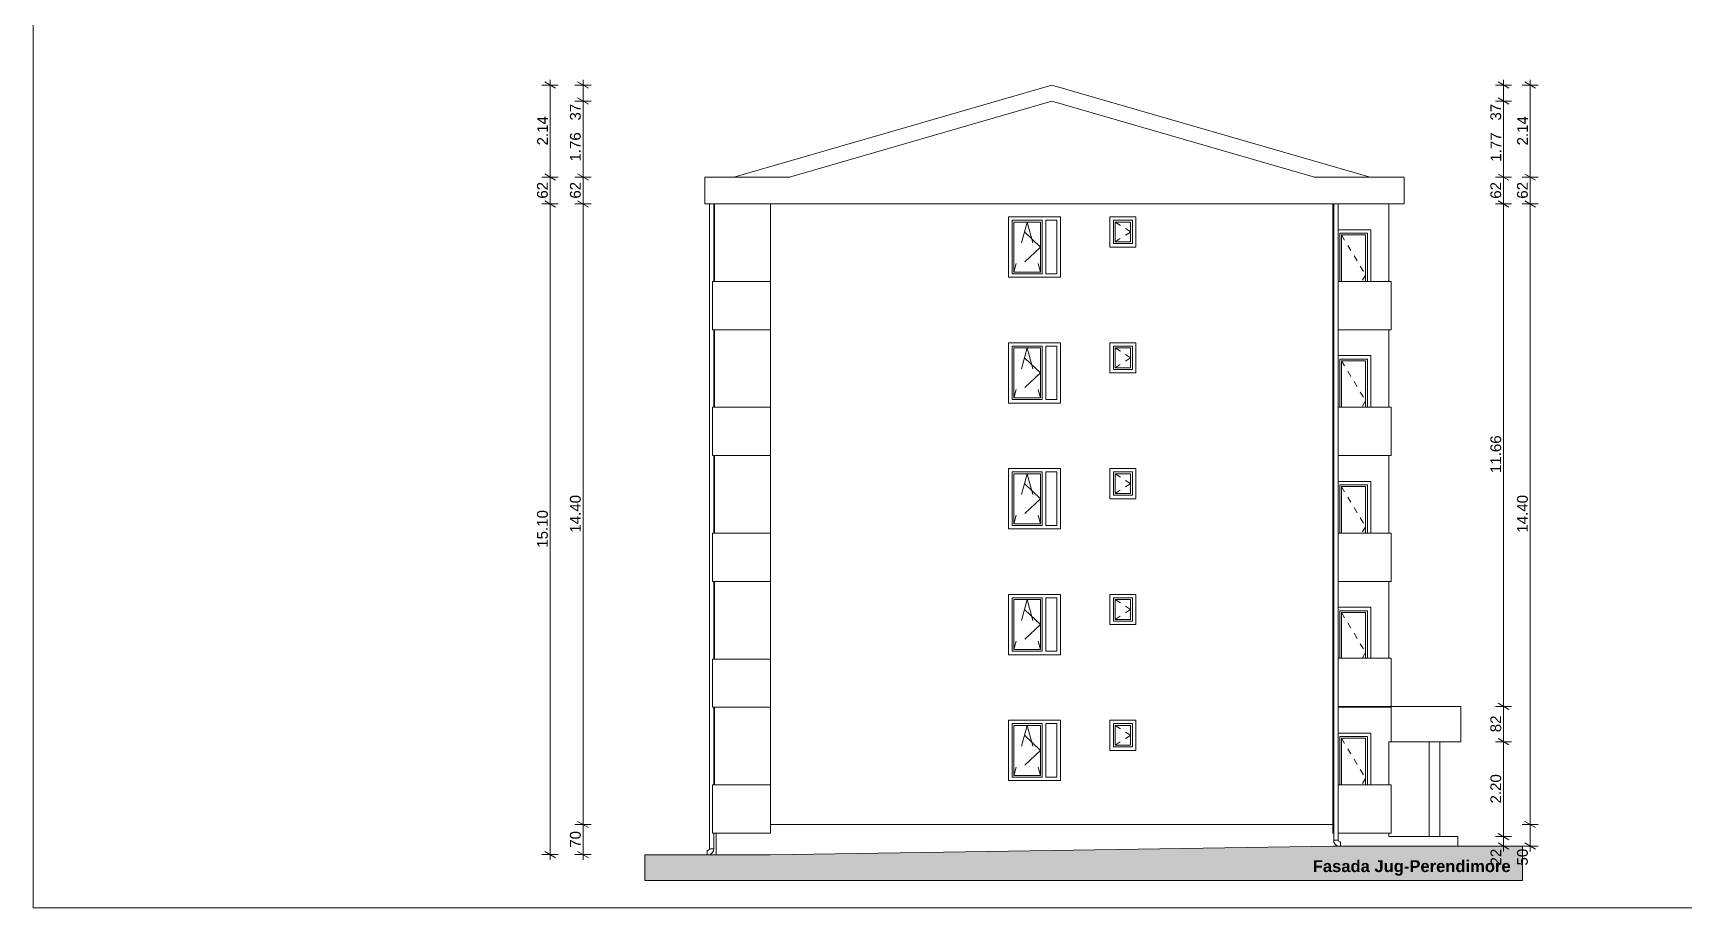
# Model space of a CAD drawing. Header units: feet. Extents: x 2573764 to 2637707, y -122443 to -81443.
# Drawn here: x 2573764 to 2612056, y -122443 to -102139 of the extents above; entities that cross this region are included whole.
import ezdxf

# ---------------------------------------------------------------- set-up
doc = ezdxf.new("R2010")
doc.units = ezdxf.units.FT
doc.header["$MEASUREMENT"] = 0
doc.set_wipeout_variables(frame=1)
for name, pattern in [('Dashed', [282.222223, 141.111112, -141.111112]), ('thk_line_type', [1000, 500, -500]), ('Wipeout_Contour', [1000, 0, -1000])]:
    doc.linetypes.add(name, pattern=pattern)
for name, color, linetype, lineweight in [('2D Drafting - General_Pen_No__1', 7, 'Continuous', 5), ('Dimensioning - General_Pen_No__1', 7, 'Continuous', 5), ('Dimensioning - General_Pen_No__41', 7, 'Continuous', 5), ('Exterior walls_Pen_No__1', 7, 'Continuous', 5), ('Exterior walls_Pen_No__20', 1, 'Continuous', 5), ('Lines_Pen_No__20', 1, 'Continuous', 5), ('Shell - Roof_Pen_No__1', 7, 'Continuous', 5), ('Shell - Roof_Pen_No__20', 1, 'Continuous', 5), ('Shell - Roof_Pen_No__21', 7, 'Continuous', 5)]:
    doc.layers.add(name, color=color, linetype=linetype, lineweight=lineweight)
doc.layers.add('2D Drafting - General_Pen_No__61', color=7, linetype='Continuous', lineweight=5, true_color=0x6a6a6a)
doc.layers.add('Dimensioning - General', color=7, linetype='Continuous')
doc.layers.add('Exterior walls', color=7, linetype='Continuous')
doc.styles.add('GENERATED_STYLE_1', font='arial.ttf')
doc.styles.add('GENERATED_STYLE_2', font='arialbd.ttf')
doc.dimstyles.new('GENERATED_STYLE__1', dxfattribs={"dimtxt": 250, "dimasz": 190, "dimexe": 0.18, "dimexo": 3, "dimgap": 0.09, "dimtad": 1, "dimlfac": 0.001, "dimzin": 0, "dimdsep": 46, "dimtxsty": 'GENERATED_STYLE_1', "dimblk": 'ARROWHEAD_2', "dimblk1": 'ARROWHEAD_2', "dimblk2": 'ARROWHEAD_2', "dimcen": 0.09, "dimclrd": 7, "dimclre": 7, "dimclrt": 7, "dimadec": 0, "dimazin": 0, "dimtfac": 1, "dimtdec": 4, "dimtmove": 0, "dimatfit": 3, "dimfxl": 1, "dimtolj": 1, "dimtzin": 0, "dimarcsym": 0})

# ---------------------------------------------------------------- blocks, each defined once
blk = doc.blocks.new('*D4', base_point=(2247654, -76425))
at = {"layer": 'Dimensioning - General_Pen_No__1', "color": 7, "linetype": 'Continuous', "lineweight": 5, "transparency": 16777216}
for p, q in [((2586709, -120505), (2586334, -120505)), ((2586396, -120433), (2586646, -120578)), ((2586521, -121205), (2586521, -120505)), ((2586709, -121205), (2586334, -121205)), ((2586396, -121133), (2586646, -121278)), ((2586521, -121328), (2586521, -121205))]:
    blk.add_line(p, q, dxfattribs=at)
at = {"layer": 'Dimensioning - General_Pen_No__1', "color": 7, "lineweight": 5, "transparency": 16777216, "insert": (2586471, -121045), "char_height": 250, "attachment_point": 7, "rotation": 90, "style": 'GENERATED_STYLE_1'}
blk.add_mtext('\\A1;70', dxfattribs=at)
blk = doc.blocks.new('ARROWHEAD_2')
at = {"color": 0, "linetype": 'Continuous', "lineweight": 0}
for p, q in [((0, 0), (-1, 0)), ((-0.38, -0.66), (0.38, 0.66))]:
    blk.add_line(p, q, dxfattribs=at)
blk = doc.blocks.new('*D6', base_point=(2247654, -76425))
at = {"layer": 'Dimensioning - General_Pen_No__1', "color": 7, "linetype": 'Continuous', "lineweight": 5, "transparency": 16777216}
for p, q in [((2586396, -106033), (2586646, -106178)), ((2586709, -106105), (2586334, -106105)), ((2586521, -120505), (2586521, -106105)), ((2586709, -120505), (2586334, -120505)), ((2586396, -120433), (2586646, -120578))]:
    blk.add_line(p, q, dxfattribs=at)
at = {"layer": 'Dimensioning - General_Pen_No__1', "color": 7, "lineweight": 5, "transparency": 16777216, "insert": (2586471, -113733), "char_height": 250, "attachment_point": 7, "rotation": 90, "style": 'GENERATED_STYLE_1'}
blk.add_mtext('\\A1;14.40', dxfattribs=at)
blk = doc.blocks.new('*D7', base_point=(2247654, -76425))
at = {"layer": 'Dimensioning - General_Pen_No__1', "color": 7, "linetype": 'Continuous', "lineweight": 5, "transparency": 16777216}
for p, q in [((2586709, -105482), (2586334, -105482)), ((2586396, -105410), (2586646, -105554)), ((2586521, -106105), (2586521, -105482)), ((2586396, -106033), (2586646, -106178)), ((2586709, -106105), (2586334, -106105))]:
    blk.add_line(p, q, dxfattribs=at)
at = {"layer": 'Dimensioning - General_Pen_No__1', "color": 7, "lineweight": 5, "transparency": 16777216, "insert": (2586471, -105983), "char_height": 250, "attachment_point": 7, "rotation": 90, "style": 'GENERATED_STYLE_1'}
blk.add_mtext('\\A1;62', dxfattribs=at)
blk = doc.blocks.new('*D8', base_point=(2247654, -76425))
at = {"layer": 'Dimensioning - General_Pen_No__1', "color": 7, "linetype": 'Continuous', "lineweight": 5, "transparency": 16777216}
for p, q in [((2586709, -103719), (2586334, -103719)), ((2586396, -103647), (2586646, -103792)), ((2586521, -105482), (2586521, -103719)), ((2586709, -105482), (2586334, -105482)), ((2586396, -105410), (2586646, -105554))]:
    blk.add_line(p, q, dxfattribs=at)
at = {"layer": 'Dimensioning - General_Pen_No__1', "color": 7, "lineweight": 5, "transparency": 16777216, "char_height": 250, "attachment_point": 7, "rotation": 90, "style": 'GENERATED_STYLE_1'}
for s, insert in [('\\A1;37', (2586471, -104171)), ('\\A1;1.76', (2586471, -105123))]:
    blk.add_mtext(s, dxfattribs=dict(at, insert=insert))
blk = doc.blocks.new('*D9', base_point=(2247654, -76425))
at = {"layer": 'Dimensioning - General_Pen_No__1', "color": 7, "linetype": 'Continuous', "lineweight": 5, "transparency": 16777216}
for p, q in [((2586709, -103346), (2586334, -103346)), ((2586646, -103419), (2586396, -103274)), ((2586521, -103346), (2586521, -103224)), ((2586521, -103719), (2586521, -103346)), ((2586709, -103719), (2586334, -103719)), ((2586396, -103647), (2586646, -103792))]:
    blk.add_line(p, q, dxfattribs=at)
blk = doc.blocks.new('*D10', base_point=(2247654, -76425))
at = {"layer": 'Dimensioning - General_Pen_No__1', "color": 7, "linetype": 'Continuous', "lineweight": 5, "transparency": 16777216}
for p, q in [((2585632, -106033), (2585882, -106178)), ((2585944, -106105), (2585569, -106105)), ((2585757, -121205), (2585757, -106105)), ((2585944, -121205), (2585569, -121205)), ((2585632, -121133), (2585882, -121278)), ((2585757, -121328), (2585757, -121205))]:
    blk.add_line(p, q, dxfattribs=at)
at = {"layer": 'Dimensioning - General_Pen_No__1', "color": 7, "lineweight": 5, "transparency": 16777216, "insert": (2585707, -114083), "char_height": 250, "attachment_point": 7, "rotation": 90, "style": 'GENERATED_STYLE_1'}
blk.add_mtext('\\A1;15.10', dxfattribs=at)
blk = doc.blocks.new('*D11', base_point=(2247654, -76425))
at = {"layer": 'Dimensioning - General_Pen_No__1', "color": 7, "linetype": 'Continuous', "lineweight": 5, "transparency": 16777216}
for p, q in [((2585944, -105482), (2585569, -105482)), ((2585632, -105410), (2585882, -105554)), ((2585757, -106105), (2585757, -105482)), ((2585632, -106033), (2585882, -106178)), ((2585944, -106105), (2585569, -106105))]:
    blk.add_line(p, q, dxfattribs=at)
at = {"layer": 'Dimensioning - General_Pen_No__1', "color": 7, "lineweight": 5, "transparency": 16777216, "insert": (2585707, -105983), "char_height": 250, "attachment_point": 7, "rotation": 90, "style": 'GENERATED_STYLE_1'}
blk.add_mtext('\\A1;62', dxfattribs=at)
blk = doc.blocks.new('*D12', base_point=(2247654, -76425))
at = {"layer": 'Dimensioning - General_Pen_No__1', "color": 7, "linetype": 'Continuous', "lineweight": 5, "transparency": 16777216}
for p, q in [((2585944, -103346), (2585569, -103346)), ((2585882, -103419), (2585632, -103274)), ((2585757, -103346), (2585757, -103224)), ((2585757, -105482), (2585757, -103346)), ((2585944, -105482), (2585569, -105482)), ((2585632, -105410), (2585882, -105554))]:
    blk.add_line(p, q, dxfattribs=at)
at = {"layer": 'Dimensioning - General_Pen_No__1', "color": 7, "lineweight": 5, "transparency": 16777216, "insert": (2585707, -104747), "char_height": 250, "attachment_point": 7, "rotation": 90, "style": 'GENERATED_STYLE_1'}
blk.add_mtext('\\A1;2.14', dxfattribs=at)
blk = doc.blocks.new('*D13', base_point=(2247654, -76425))
at = {"layer": 'Dimensioning - General_Pen_No__1', "color": 7, "linetype": 'Continuous', "lineweight": 5, "transparency": 16777216}
for p, q in [((2608057, -120785), (2607682, -120785)), ((2607744, -120713), (2607994, -120858)), ((2607744, -120933), (2607994, -121078)), ((2607869, -121005), (2607869, -120785)), ((2608057, -121005), (2607682, -121005)), ((2607869, -121128), (2607869, -121005))]:
    blk.add_line(p, q, dxfattribs=at)
at = {"layer": 'Dimensioning - General_Pen_No__1', "color": 7, "lineweight": 5, "transparency": 16777216, "insert": (2607819, -121457), "char_height": 250, "attachment_point": 7, "rotation": 90, "style": 'GENERATED_STYLE_1'}
blk.add_mtext('\\A1;22', dxfattribs=at)
blk = doc.blocks.new('*D14', base_point=(2247654, -76425))
at = {"layer": 'Dimensioning - General_Pen_No__1', "color": 7, "linetype": 'Continuous', "lineweight": 5, "transparency": 16777216}
for p, q in [((2608057, -118585), (2607682, -118585)), ((2607744, -118513), (2607994, -118658)), ((2607869, -120785), (2607869, -118585)), ((2608057, -120785), (2607682, -120785)), ((2607744, -120713), (2607994, -120858))]:
    blk.add_line(p, q, dxfattribs=at)
at = {"layer": 'Dimensioning - General_Pen_No__1', "color": 7, "lineweight": 5, "transparency": 16777216, "insert": (2607819, -120018), "char_height": 250, "attachment_point": 7, "rotation": 90, "style": 'GENERATED_STYLE_1'}
blk.add_mtext('\\A1;2.20', dxfattribs=at)
blk = doc.blocks.new('*D15', base_point=(2247654, -76425))
at = {"layer": 'Dimensioning - General_Pen_No__1', "color": 7, "linetype": 'Continuous', "lineweight": 5, "transparency": 16777216}
for p, q in [((2608057, -117765), (2607682, -117765)), ((2607744, -117693), (2607994, -117838)), ((2607869, -118585), (2607869, -117765)), ((2608057, -118585), (2607682, -118585)), ((2607744, -118513), (2607994, -118658))]:
    blk.add_line(p, q, dxfattribs=at)
at = {"layer": 'Dimensioning - General_Pen_No__1', "color": 7, "lineweight": 5, "transparency": 16777216, "insert": (2607819, -118365), "char_height": 250, "attachment_point": 7, "rotation": 90, "style": 'GENERATED_STYLE_1'}
blk.add_mtext('\\A1;82', dxfattribs=at)
blk = doc.blocks.new('*D16', base_point=(2247654, -76425))
at = {"layer": 'Dimensioning - General_Pen_No__1', "color": 7, "linetype": 'Continuous', "lineweight": 5, "transparency": 16777216}
for p, q in [((2607744, -106033), (2607994, -106178)), ((2608057, -106105), (2607682, -106105)), ((2607869, -117765), (2607869, -106105)), ((2608057, -117765), (2607682, -117765)), ((2607744, -117693), (2607994, -117838))]:
    blk.add_line(p, q, dxfattribs=at)
at = {"layer": 'Dimensioning - General_Pen_No__1', "color": 7, "lineweight": 5, "transparency": 16777216, "insert": (2607819, -112350), "char_height": 250, "attachment_point": 7, "rotation": 90, "style": 'GENERATED_STYLE_1'}
blk.add_mtext('\\A1;11.66', dxfattribs=at)
blk = doc.blocks.new('*D17', base_point=(2247654, -76425))
at = {"layer": 'Dimensioning - General_Pen_No__1', "color": 7, "linetype": 'Continuous', "lineweight": 5, "transparency": 16777216}
for p, q in [((2608057, -105485), (2607682, -105485)), ((2607744, -105413), (2607994, -105558)), ((2607869, -106105), (2607869, -105485)), ((2607744, -106033), (2607994, -106178)), ((2608057, -106105), (2607682, -106105))]:
    blk.add_line(p, q, dxfattribs=at)
at = {"layer": 'Dimensioning - General_Pen_No__1', "color": 7, "lineweight": 5, "transparency": 16777216, "insert": (2607819, -105985), "char_height": 250, "attachment_point": 7, "rotation": 90, "style": 'GENERATED_STYLE_1'}
blk.add_mtext('\\A1;62', dxfattribs=at)
blk = doc.blocks.new('*D18', base_point=(2247654, -76425))
at = {"layer": 'Dimensioning - General_Pen_No__1', "color": 7, "linetype": 'Continuous', "lineweight": 5, "transparency": 16777216}
for p, q in [((2608057, -103719), (2607682, -103719)), ((2607744, -103647), (2607994, -103792)), ((2607869, -105485), (2607869, -103719)), ((2608057, -105485), (2607682, -105485)), ((2607744, -105413), (2607994, -105558))]:
    blk.add_line(p, q, dxfattribs=at)
at = {"layer": 'Dimensioning - General_Pen_No__1', "color": 7, "lineweight": 5, "transparency": 16777216, "char_height": 250, "attachment_point": 7, "rotation": 90, "style": 'GENERATED_STYLE_1'}
for s, insert in [('\\A1;37', (2607819, -104171)), ('\\A1;1.77', (2607819, -105125))]:
    blk.add_mtext(s, dxfattribs=dict(at, insert=insert))
blk = doc.blocks.new('*D19', base_point=(2247654, -76425))
at = {"layer": 'Dimensioning - General_Pen_No__1', "color": 7, "linetype": 'Continuous', "lineweight": 5, "transparency": 16777216}
for p, q in [((2608057, -103346), (2607682, -103346)), ((2607994, -103419), (2607744, -103274)), ((2607869, -103346), (2607869, -103224)), ((2607869, -103719), (2607869, -103346)), ((2608057, -103719), (2607682, -103719)), ((2607744, -103647), (2607994, -103792))]:
    blk.add_line(p, q, dxfattribs=at)
blk = doc.blocks.new('*D20', base_point=(2247654, -76425))
at = {"layer": 'Dimensioning - General_Pen_No__1', "color": 7, "linetype": 'Continuous', "lineweight": 5, "transparency": 16777216}
for p, q in [((2608675, -120505), (2608300, -120505)), ((2608362, -120433), (2608612, -120578)), ((2608487, -121005), (2608487, -120505)), ((2608362, -120933), (2608612, -121078)), ((2608675, -121005), (2608300, -121005)), ((2608487, -121128), (2608487, -121005))]:
    blk.add_line(p, q, dxfattribs=at)
at = {"layer": 'Dimensioning - General_Pen_No__1', "color": 7, "lineweight": 5, "transparency": 16777216, "insert": (2608437, -121457), "char_height": 250, "attachment_point": 7, "rotation": 90, "style": 'GENERATED_STYLE_1'}
blk.add_mtext('\\A1;50', dxfattribs=at)
blk = doc.blocks.new('*D21', base_point=(2247654, -76425))
at = {"layer": 'Dimensioning - General_Pen_No__1', "color": 7, "linetype": 'Continuous', "lineweight": 5, "transparency": 16777216}
for p, q in [((2608362, -106033), (2608612, -106178)), ((2608675, -106105), (2608300, -106105)), ((2608487, -120505), (2608487, -106105)), ((2608675, -120505), (2608300, -120505)), ((2608362, -120433), (2608612, -120578))]:
    blk.add_line(p, q, dxfattribs=at)
at = {"layer": 'Dimensioning - General_Pen_No__1', "color": 7, "lineweight": 5, "transparency": 16777216, "insert": (2608437, -113733), "char_height": 250, "attachment_point": 7, "rotation": 90, "style": 'GENERATED_STYLE_1'}
blk.add_mtext('\\A1;14.40', dxfattribs=at)
blk = doc.blocks.new('*D22', base_point=(2247654, -76425))
at = {"layer": 'Dimensioning - General_Pen_No__1', "color": 7, "linetype": 'Continuous', "lineweight": 5, "transparency": 16777216}
for p, q in [((2608675, -105485), (2608300, -105485)), ((2608362, -105413), (2608612, -105558)), ((2608487, -106105), (2608487, -105485)), ((2608362, -106033), (2608612, -106178)), ((2608675, -106105), (2608300, -106105))]:
    blk.add_line(p, q, dxfattribs=at)
at = {"layer": 'Dimensioning - General_Pen_No__1', "color": 7, "lineweight": 5, "transparency": 16777216, "insert": (2608437, -105985), "char_height": 250, "attachment_point": 7, "rotation": 90, "style": 'GENERATED_STYLE_1'}
blk.add_mtext('\\A1;62', dxfattribs=at)
blk = doc.blocks.new('*D23', base_point=(2247654, -76425))
at = {"layer": 'Dimensioning - General_Pen_No__1', "color": 7, "linetype": 'Continuous', "lineweight": 5, "transparency": 16777216}
for p, q in [((2608675, -103346), (2608300, -103346)), ((2608612, -103419), (2608362, -103274)), ((2608487, -103346), (2608487, -103224)), ((2608487, -105485), (2608487, -103346)), ((2608675, -105485), (2608300, -105485)), ((2608362, -105413), (2608612, -105558))]:
    blk.add_line(p, q, dxfattribs=at)
at = {"layer": 'Dimensioning - General_Pen_No__1', "color": 7, "lineweight": 5, "transparency": 16777216, "insert": (2608437, -104748), "char_height": 250, "attachment_point": 7, "rotation": 90, "style": 'GENERATED_STYLE_1'}
blk.add_mtext('\\A1;2.14', dxfattribs=at)

msp = doc.modelspace()

# ---------------------------------------------------------------- hatches: boundary and pattern name
at = {"layer": '2D Drafting - General_Pen_No__61', "linetype": 'Continuous', "lineweight": 5, "true_color": 0x6a6a6a}
msp.add_hatch(color=251, dxfattribs=at).paths.add_polyline_path([(2608311.952, -121005.353), (2608311.952, -121805.353), (2587951.952, -121805.353), (2587951.952, -121205.353), (2590871.952, -121205.353), (2603911.952, -121005.353)])

# ---------------------------------------------------------------- linework, layer by layer
at = {"layer": '2D Drafting - General_Pen_No__1', "color": 7, "linetype": 'Continuous', "lineweight": 5, "flags": 128}
msp.add_lwpolyline([(2608311.952, -121005.353), (2608311.952, -121805.353), (2587951.952, -121805.353), (2587951.952, -121205.353), (2590871.952, -121205.353), (2603911.952, -121005.353)], close=True, dxfattribs=at)
at = {"layer": 'Exterior walls_Pen_No__20', "color": 1, "linetype": 'Continuous', "lineweight": 5}
for points in [[(2596391.952, -107805.353), (2597591.952, -107805.353), (2597591.952, -106405.353), (2596391.952, -106405.353)], [(2596391.952, -110725.353), (2597591.952, -110725.353), (2597591.952, -109325.353), (2596391.952, -109325.353)], [(2596391.952, -113645.353), (2597591.952, -113645.353), (2597591.952, -112245.353), (2596391.952, -112245.353)], [(2596391.952, -116565.353), (2597591.952, -116565.353), (2597591.952, -115165.353), (2596391.952, -115165.353)], [(2596391.952, -119485.353), (2597591.952, -119485.353), (2597591.952, -118085.353), (2596391.952, -118085.353)]]:
    msp.add_lwpolyline(points, close=True, dxfattribs=at)
for points in [[(2597172.339, -106485.353), (2596471.952, -106485.353), (2596471.952, -107725.353), (2597172.339, -107725.353)], [(2597132.339, -106525.353), (2596511.952, -106525.353), (2596511.952, -107320.841)], [(2597132.339, -107685.353), (2597132.339, -106525.353)], [(2597172.339, -107725.353), (2597172.339, -106485.353)], [(2597252.339, -107725.353), (2597511.952, -107725.353), (2597511.952, -106485.353), (2597252.339, -106485.353)], [(2597252.339, -107725.353), (2597252.339, -106485.353)], [(2596511.952, -107320.841), (2596511.952, -107685.353), (2597132.339, -107685.353)], [(2597172.339, -109405.353), (2596471.952, -109405.353), (2596471.952, -110645.353), (2597172.339, -110645.353)], [(2597132.339, -109445.353), (2596511.952, -109445.353), (2596511.952, -110240.841)], [(2597132.339, -110605.353), (2597132.339, -109445.353)], [(2597172.339, -110645.353), (2597172.339, -109405.353)], [(2597252.339, -110645.353), (2597511.952, -110645.353), (2597511.952, -109405.353), (2597252.339, -109405.353)], [(2597252.339, -110645.353), (2597252.339, -109405.353)], [(2596511.952, -110240.841), (2596511.952, -110605.353), (2597132.339, -110605.353)], [(2597172.339, -112325.353), (2596471.952, -112325.353), (2596471.952, -113565.353), (2597172.339, -113565.353)], [(2597132.339, -112365.353), (2596511.952, -112365.353), (2596511.952, -113160.841)], [(2597132.339, -113525.353), (2597132.339, -112365.353)], [(2597172.339, -113565.353), (2597172.339, -112325.353)], [(2597252.339, -113565.353), (2597511.952, -113565.353), (2597511.952, -112325.353), (2597252.339, -112325.353)], [(2597252.339, -113565.353), (2597252.339, -112325.353)], [(2596511.952, -113160.841), (2596511.952, -113525.353), (2597132.339, -113525.353)], [(2597172.339, -115245.353), (2596471.952, -115245.353), (2596471.952, -116485.353), (2597172.339, -116485.353)], [(2597172.339, -116485.353), (2597172.339, -115245.353)], [(2597252.339, -116485.353), (2597511.952, -116485.353), (2597511.952, -115245.353), (2597252.339, -115245.353)], [(2597252.339, -116485.353), (2597252.339, -115245.353)], [(2597132.339, -115285.353), (2596511.952, -115285.353), (2596511.952, -116080.841)], [(2597132.339, -116445.353), (2597132.339, -115285.353)], [(2596511.952, -116080.841), (2596511.952, -116445.353), (2597132.339, -116445.353)], [(2597172.339, -118165.353), (2596471.952, -118165.353), (2596471.952, -119405.353), (2597172.339, -119405.353)], [(2597132.339, -118205.353), (2596511.952, -118205.353), (2596511.952, -119000.841)], [(2597132.339, -119365.353), (2597132.339, -118205.353)], [(2597172.339, -119405.353), (2597172.339, -118165.353)], [(2597252.339, -119405.353), (2597511.952, -119405.353), (2597511.952, -118165.353), (2597252.339, -118165.353)], [(2597252.339, -119405.353), (2597252.339, -118165.353)], [(2596511.952, -119000.841), (2596511.952, -119365.353), (2597132.339, -119365.353)]]:
    msp.add_lwpolyline(points, dxfattribs=at)
at = {"layer": 'Lines_Pen_No__20', "color": 1, "linetype": 'thk_line_type', "lineweight": 5}
for p, q in [((2597132.339, -107105.353), (2596511.952, -106525.353)), ((2596822.146, -106525.353), (2596511.952, -107685.353)), ((2596822.146, -106525.353), (2597132.339, -107685.353)), ((2597132.339, -107105.353), (2596511.952, -107685.353)), ((2597132.339, -110025.353), (2596511.952, -109445.353)), ((2596822.146, -109445.353), (2596511.952, -110605.353)), ((2596822.146, -109445.353), (2597132.339, -110605.353)), ((2597132.339, -110025.353), (2596511.952, -110605.353)), ((2597132.339, -112945.353), (2596511.952, -112365.353)), ((2596822.146, -112365.353), (2596511.952, -113525.353)), ((2596822.146, -112365.353), (2597132.339, -113525.353)), ((2597132.339, -112945.353), (2596511.952, -113525.353)), ((2597132.339, -115865.353), (2596511.952, -115285.353)), ((2596822.146, -115285.353), (2596511.952, -116445.353)), ((2596822.146, -115285.353), (2597132.339, -116445.353)), ((2597132.339, -115865.353), (2596511.952, -116445.353)), ((2597132.339, -118785.353), (2596511.952, -118205.353)), ((2596822.146, -118205.353), (2596511.952, -119365.353)), ((2596822.146, -118205.353), (2597132.339, -119365.353)), ((2597132.339, -118785.353), (2596511.952, -119365.353))]:
    msp.add_line(p, q, dxfattribs=at)
at = {"layer": 'Shell - Roof_Pen_No__1', "color": 7, "linetype": 'Continuous', "lineweight": 5}
for points in [[(2589341.952, -105481.828), (2589341.952, -106105.353), (2605561.952, -106105.353), (2605561.952, -105485.353), (2604774.663, -105485.353), (2597391.952, -103346.331), (2590021.409, -105481.828)], [(2589571.952, -106105.353), (2589571.952, -107905.353), (2589521.952, -107905.353), (2589521.952, -109025.353), (2589571.952, -109025.353), (2589571.952, -110825.353), (2589521.952, -110825.353), (2589521.952, -111945.353), (2589571.952, -111945.353), (2589571.952, -113745.353), (2589521.952, -113745.353), (2589521.952, -114865.353), (2589571.952, -114865.353), (2589571.952, -116665.353), (2589521.952, -116665.353), (2589521.952, -117785.353), (2589571.952, -117785.353), (2589571.952, -119585.353), (2589521.952, -119585.353), (2589521.952, -120705.353), (2590871.952, -120705.353), (2590871.952, -106105.353)], [(2596391.952, -106405.353), (2597591.952, -106405.353), (2597591.952, -107805.353), (2596391.952, -107805.353)], [(2598741.952, -106405.353), (2599341.952, -106405.353), (2599341.952, -107105.353), (2598741.952, -107105.353)], [(2596391.952, -109325.353), (2597591.952, -109325.353), (2597591.952, -110725.353), (2596391.952, -110725.353)], [(2598741.952, -109325.353), (2599341.952, -109325.353), (2599341.952, -110025.353), (2598741.952, -110025.353)], [(2596391.952, -112245.353), (2597591.952, -112245.353), (2597591.952, -113645.353), (2596391.952, -113645.353)], [(2598741.952, -112245.353), (2599341.952, -112245.353), (2599341.952, -112945.353), (2598741.952, -112945.353)], [(2596391.952, -115165.353), (2597591.952, -115165.353), (2597591.952, -116565.353), (2596391.952, -116565.353)], [(2598741.952, -115165.353), (2599341.952, -115165.353), (2599341.952, -115865.353), (2598741.952, -115865.353)], [(2596391.952, -118085.353), (2597591.952, -118085.353), (2597591.952, -119485.353), (2596391.952, -119485.353)], [(2598741.952, -118085.353), (2599341.952, -118085.353), (2599341.952, -118785.353), (2598741.952, -118785.353)], [(2606141.952, -118585.353), (2606391.952, -118585.353), (2606391.952, -120785.353), (2606141.952, -120785.353)]]:
    msp.add_lwpolyline(points, close=True, dxfattribs=at)
for points in [[(2590021.409, -105481.828), (2591309.241, -105481.828), (2597391.952, -103719.46)], [(2604762.495, -105485.353), (2603486.832, -105485.353), (2597391.952, -103719.46)], [(2589551.952, -107905.353), (2589551.952, -106105.353), (2589451.952, -106105.353), (2589451.952, -121070.028), (2589551.952, -121070.028), (2589551.952, -120705.353)], [(2603911.952, -120705.353), (2603911.952, -106105.353), (2590871.952, -106105.353), (2590871.952, -120219.707), (2590871.952, -120705.353)], [(2605211.952, -106105.353), (2605211.952, -107905.353), (2605261.952, -107905.353), (2605261.952, -109025.353), (2605211.952, -109025.353), (2605211.952, -110825.353), (2605261.952, -110825.353), (2605261.952, -111945.353), (2605211.952, -111945.353), (2605211.952, -113745.353), (2605261.952, -113745.353), (2605261.952, -114865.353), (2605211.952, -114865.353), (2605211.952, -116665.353), (2605261.952, -116665.353), (2605261.952, -117765.353), (2606881.952, -117765.353), (2606881.952, -118585.353), (2606391.952, -118585.353), (2606391.952, -120785.353), (2606811.952, -120785.353), (2606811.952, -121005.353), (2603911.952, -121005.353)], [(2589571.952, -107905.353), (2590871.952, -107905.353)], [(2603911.952, -107905.353), (2605211.952, -107905.353)], [(2589551.952, -110825.353), (2589551.952, -109025.353)], [(2589571.952, -109025.353), (2590871.952, -109025.353)], [(2603911.952, -109025.353), (2605211.952, -109025.353)], [(2589571.952, -110825.353), (2590871.952, -110825.353)], [(2603911.952, -110825.353), (2605211.952, -110825.353)], [(2589551.952, -113745.353), (2589551.952, -111945.353)], [(2589571.952, -111945.353), (2590871.952, -111945.353)], [(2603911.952, -111945.353), (2605211.952, -111945.353)], [(2589571.952, -113745.353), (2590871.952, -113745.353)], [(2603911.952, -113745.353), (2605211.952, -113745.353)], [(2589551.952, -116665.353), (2589551.952, -114865.353)], [(2589571.952, -114865.353), (2590871.952, -114865.353)], [(2603911.952, -114865.353), (2605211.952, -114865.353)], [(2589571.952, -116665.353), (2590871.952, -116665.353)], [(2603911.952, -116665.353), (2605211.952, -116665.353)], [(2589551.952, -119585.353), (2589551.952, -117785.353)], [(2589571.952, -117785.353), (2590871.952, -117785.353)], [(2603911.952, -117785.353), (2605211.952, -117785.353), (2605261.952, -117785.353), (2605261.952, -117765.353)], [(2606391.952, -118585.353), (2605261.952, -118585.353), (2605261.952, -117765.353)], [(2605261.952, -118585.353), (2605211.952, -118585.353), (2605211.952, -119585.353)], [(2589571.952, -119585.353), (2590871.952, -119585.353)], [(2603911.952, -119585.353), (2605261.952, -119585.353)], [(2605261.952, -120705.353), (2605261.952, -119585.353)], [(2603911.952, -120505.353), (2590871.952, -120505.353)], [(2589571.952, -120705.353), (2589521.952, -120705.353)], [(2589571.952, -120705.353), (2590871.952, -120705.353)], [(2603911.952, -121005.353), (2590871.952, -121205.353), (2589611.952, -121205.353), (2589611.952, -120705.353)], [(2603911.952, -120705.353), (2605261.952, -120705.353)], [(2606141.952, -120785.353), (2605211.952, -120785.353), (2605211.952, -120705.353)]]:
    msp.add_lwpolyline(points, dxfattribs=at)
for points in [[(2603931.952, -120870.028, 0.367743804), (2604031.952, -121005.353), (2604085.446, -121005.353)], [(2604085.446, -121005.353), (2604085.446, -120905.353, -0.391892736), (2604031.952, -120870.028)], [(2589551.952, -121070.028, -0.367743804), (2589451.952, -121205.353), (2589398.458, -121205.353)], [(2589398.458, -121205.353), (2589398.458, -121105.353, 0.391892736), (2589451.952, -121070.028)]]:
    msp.add_lwpolyline(points, format="xyb", dxfattribs=at)
at = {"layer": 'Shell - Roof_Pen_No__20', "color": 1, "linetype": 'Continuous', "lineweight": 5}
for points in [[(2598741.952, -106405.353), (2599341.952, -106405.353), (2599341.952, -107105.353), (2598741.952, -107105.353)], [(2598821.952, -106485.353), (2599261.952, -106485.353), (2599261.952, -107025.353), (2598821.952, -107025.353)], [(2598861.952, -106525.353), (2599221.952, -106525.353), (2599221.952, -106985.353), (2598861.952, -106985.353)], [(2604751.952, -108805.353), (2603991.952, -108805.353), (2603991.952, -107905.353), (2603991.952, -106705.353), (2604791.952, -106705.353), (2604791.952, -107905.353), (2604791.952, -108805.353)], [(2604711.952, -107905.353), (2604711.952, -108725.353), (2604071.952, -108725.353), (2604071.952, -107905.353), (2604071.952, -106785.353), (2604711.952, -106785.353)], [(2604671.952, -107905.353), (2604671.952, -108685.353), (2604111.952, -108685.353), (2604111.952, -107905.353), (2604111.952, -106825.353), (2604671.952, -106825.353)], [(2598741.952, -109325.353), (2599341.952, -109325.353), (2599341.952, -110025.353), (2598741.952, -110025.353)], [(2598821.952, -109405.353), (2599261.952, -109405.353), (2599261.952, -109945.353), (2598821.952, -109945.353)], [(2598861.952, -109445.353), (2599221.952, -109445.353), (2599221.952, -109905.353), (2598861.952, -109905.353)], [(2604751.952, -111725.353), (2603991.952, -111725.353), (2603991.952, -110825.353), (2603991.952, -109625.353), (2604791.952, -109625.353), (2604791.952, -110825.353), (2604791.952, -111725.353)], [(2604711.952, -110825.353), (2604711.952, -111645.353), (2604071.952, -111645.353), (2604071.952, -110825.353), (2604071.952, -109705.353), (2604711.952, -109705.353)], [(2604671.952, -110825.353), (2604671.952, -111605.353), (2604111.952, -111605.353), (2604111.952, -110825.353), (2604111.952, -109745.353), (2604671.952, -109745.353)], [(2598741.952, -112245.353), (2599341.952, -112245.353), (2599341.952, -112945.353), (2598741.952, -112945.353)], [(2598821.952, -112325.353), (2599261.952, -112325.353), (2599261.952, -112865.353), (2598821.952, -112865.353)], [(2598861.952, -112365.353), (2599221.952, -112365.353), (2599221.952, -112825.353), (2598861.952, -112825.353)], [(2604751.952, -114645.353), (2603991.952, -114645.353), (2603991.952, -113745.353), (2603991.952, -112545.353), (2604791.952, -112545.353), (2604791.952, -113745.353), (2604791.952, -114645.353)], [(2604711.952, -113745.353), (2604711.952, -114565.353), (2604071.952, -114565.353), (2604071.952, -113745.353), (2604071.952, -112625.353), (2604711.952, -112625.353)], [(2604671.952, -113745.353), (2604671.952, -114525.353), (2604111.952, -114525.353), (2604111.952, -113745.353), (2604111.952, -112665.353), (2604671.952, -112665.353)], [(2598741.952, -115165.353), (2599341.952, -115165.353), (2599341.952, -115865.353), (2598741.952, -115865.353)], [(2598821.952, -115245.353), (2599261.952, -115245.353), (2599261.952, -115785.353), (2598821.952, -115785.353)], [(2598861.952, -115285.353), (2599221.952, -115285.353), (2599221.952, -115745.353), (2598861.952, -115745.353)], [(2604751.952, -117565.353), (2603991.952, -117565.353), (2603991.952, -116665.353), (2603991.952, -115465.353), (2604791.952, -115465.353), (2604791.952, -116665.353), (2604791.952, -117565.353)], [(2604711.952, -116665.353), (2604711.952, -117485.353), (2604071.952, -117485.353), (2604071.952, -116665.353), (2604071.952, -115545.353), (2604711.952, -115545.353)], [(2604671.952, -116665.353), (2604671.952, -117445.353), (2604111.952, -117445.353), (2604111.952, -116665.353), (2604111.952, -115585.353), (2604671.952, -115585.353)], [(2598741.952, -118085.353), (2599341.952, -118085.353), (2599341.952, -118785.353), (2598741.952, -118785.353)], [(2598821.952, -118165.353), (2599261.952, -118165.353), (2599261.952, -118705.353), (2598821.952, -118705.353)], [(2598861.952, -118205.353), (2599221.952, -118205.353), (2599221.952, -118665.353), (2598861.952, -118665.353)], [(2604751.952, -120485.353), (2603991.952, -120485.353), (2603991.952, -119585.353), (2603991.952, -118385.353), (2604791.952, -118385.353), (2604791.952, -119585.353), (2604791.952, -120485.353)], [(2604711.952, -119585.353), (2604711.952, -120405.353), (2604071.952, -120405.353), (2604071.952, -119585.353), (2604071.952, -118465.353), (2604711.952, -118465.353)], [(2604671.952, -119585.353), (2604671.952, -120365.353), (2604111.952, -120365.353), (2604111.952, -119585.353), (2604111.952, -118505.353), (2604671.952, -118505.353)]]:
    msp.add_lwpolyline(points, close=True, dxfattribs=at)
at = {"layer": 'Shell - Roof_Pen_No__20', "color": 1, "linetype": 'Dashed', "lineweight": 5}
for points in [[(2598861.952, -106985.353), (2599221.952, -106755.353), (2598861.952, -106525.353)], [(2604111.952, -106825.353), (2604671.952, -107755.353), (2604581.63, -107905.353), (2604111.952, -108685.353)], [(2598861.952, -109905.353), (2599221.952, -109675.353), (2598861.952, -109445.353)], [(2604111.952, -109745.353), (2604671.952, -110675.353), (2604581.63, -110825.353), (2604111.952, -111605.353)], [(2598861.952, -112825.353), (2599221.952, -112595.353), (2598861.952, -112365.353)], [(2604111.952, -112665.353), (2604671.952, -113595.353), (2604581.63, -113745.353), (2604111.952, -114525.353)], [(2598861.952, -115745.353), (2599221.952, -115515.353), (2598861.952, -115285.353)], [(2604111.952, -115585.353), (2604671.952, -116515.353), (2604581.63, -116665.353), (2604111.952, -117445.353)], [(2598861.952, -118665.353), (2599221.952, -118435.353), (2598861.952, -118205.353)], [(2604111.952, -118505.353), (2604671.952, -119435.353), (2604581.63, -119585.353), (2604111.952, -120365.353)]]:
    msp.add_lwpolyline(points, dxfattribs=at)
at = {"layer": 'Shell - Roof_Pen_No__21', "color": 7, "linetype": 'Continuous', "lineweight": 5}
for q in [(2573763.935, -81442.756), (2624673.367, -122442.756)]:
    msp.add_line((2573763.935, -122442.756), q, dxfattribs=at)

# ---------------------------------------------------------------- texts
at = {"layer": 'Dimensioning - General_Pen_No__41', "color": 7, "linetype": 'Continuous', "lineweight": 5, "insert": (2603445.957, -121693.921), "char_height": 275, "attachment_point": 7, "style": 'GENERATED_STYLE_2'}
msp.add_mtext('\\A1;Fasada Jug-Perendimore', dxfattribs=at)

# ---------------------------------------------------------------- dimensions: what is measured, and where the dimension line sits
at = {"layer": 'Dimensioning - General', "color": 7, "linetype": 'Continuous', "lineweight": 5}
for base, p1, p2, picture, middle in [((2585756.962, -103346.331), (2589341.952, -105481.828), (2597391.952, -103346.331), '*D12', (2585581.962, -104421.946)), ((2586521.178, -103346.331), (2597391.952, -103719.46), (2597391.952, -103346.331), '*D9', (2586346.178, -103980.551)), ((2607869.04, -103346.331), (2597391.952, -103719.46), (2597391.952, -103346.331), '*D19', (2607694.04, -103980.551)), ((2608487.136, -103346.331), (2605561.952, -105485.353), (2597391.952, -103346.331), '*D23', (2608312.136, -104423.709)), ((2586521.178, -103719.46), (2589341.952, -105481.828), (2597391.952, -103719.46), '*D8', (2586346.178, -104798.225)), ((2607869.04, -103719.46), (2605561.952, -105485.353), (2597391.952, -103719.46), '*D18', (2607694.04, -104799.988)), ((2585756.962, -105481.828), (2589571.952, -106105.353), (2589341.952, -105481.828), '*D11', (2585581.962, -105792.717)), ((2586521.178, -105481.828), (2589571.952, -106105.353), (2589341.952, -105481.828), '*D7', (2586346.178, -105792.717)), ((2607869.04, -105485.353), (2605561.952, -106105.353), (2605561.952, -105485.353), '*D17', (2607694.04, -105794.48)), ((2608487.136, -105485.353), (2605561.952, -106105.353), (2605561.952, -105485.353), '*D22', (2608312.136, -105794.48)), ((2585756.962, -106105.353), (2589611.952, -121205.353), (2589571.952, -106105.353), '*D10', (2585581.962, -113662.781)), ((2586521.178, -106105.353), (2590871.952, -120505.353), (2589571.952, -106105.353), '*D6', (2586346.178, -113312.781)), ((2608487.136, -106105.353), (2603782.776, -120505.353), (2605561.952, -106105.353), '*D21', (2608312.136, -113312.781)), ((2607869.04, -106105.353), (2606881.952, -117765.353), (2605561.952, -106105.353), '*D16', (2607694.04, -111930.21)), ((2607869.04, -117765.353), (2606881.952, -118585.353), (2606881.952, -117765.353), '*D15', (2607694.04, -118174.48)), ((2607869.04, -118585.353), (2606811.952, -120785.353), (2606881.952, -118585.353), '*D14', (2607694.04, -119693.22)), ((2586521.178, -120505.353), (2589611.952, -121205.353), (2590871.952, -120505.353), '*D4', (2586346.178, -120854.48)), ((2608487.136, -120505.353), (2606811.952, -121005.353), (2603782.776, -120505.353), '*D20', (2608312.136, -121266.445)), ((2607869.04, -120785.353), (2606811.952, -121005.353), (2606811.952, -120785.353), '*D13', (2607694.04, -121266.445))]:
    dim = msp.add_linear_dim(base=base, p1=p1, p2=p2, angle=90, dimstyle='GENERATED_STYLE__1', dxfattribs=at)
    dim.commit()
    dim.dimension.update_dxf_attribs({"geometry": picture, "text_midpoint": middle, "dimtype": 160, "text_rotation": 90})

# ---------------------------------------------------------------- next in the draw order: wipeouts: each hides what was drawn before it
at = {"color": 254, "linetype": 'Wipeout_Contour', "lineweight": 0, "ltscale": 10425856.97869813}
msp.add_wipeout([(2603931.952, -106105.353), (2603931.952, -120870.028), (2604031.952, -120870.028), (2604031.952, -106105.353)], dxfattribs=at).dxf.layer = 'Exterior walls'

# ---------------------------------------------------------------- next in the draw order: linework, layer by layer
at = {"layer": 'Exterior walls_Pen_No__1', "color": 7, "linetype": 'Continuous', "lineweight": 5, "flags": 128}
msp.add_lwpolyline([(2603931.952, -106105.353), (2603931.952, -120870.028), (2604031.952, -120870.028), (2604031.952, -106105.353)], close=True, dxfattribs=at)

# ---------------------------------------------------------------- next in the draw order: wipeouts: each hides what was drawn before it
at = {"color": 254, "linetype": 'Wipeout_Contour', "lineweight": 0, "ltscale": 18247034.94177055}
msp.add_wipeout([(2604031.952, -107905.353), (2604031.952, -109025.353), (2604081.952, -109025.353), (2605261.952, -109025.353), (2605261.952, -107905.353), (2604501.952, -107905.353), (2604081.952, -107905.353)], dxfattribs=at).dxf.layer = 'Exterior walls'
at = {"color": 254, "linetype": 'Wipeout_Contour', "lineweight": 0, "ltscale": 18247896.24839864}
msp.add_wipeout([(2604031.952, -110825.353), (2604031.952, -111945.353), (2604081.952, -111945.353), (2605261.952, -111945.353), (2605261.952, -110825.353), (2604501.952, -110825.353), (2604081.952, -110825.353)], dxfattribs=at).dxf.layer = 'Exterior walls'
at = {"color": 254, "linetype": 'Wipeout_Contour', "lineweight": 0, "ltscale": 18248780.40871881}
msp.add_wipeout([(2604031.952, -113745.353), (2604031.952, -114865.353), (2604081.952, -114865.353), (2605261.952, -114865.353), (2605261.952, -113745.353), (2604501.952, -113745.353), (2604081.952, -113745.353)], dxfattribs=at).dxf.layer = 'Exterior walls'
at = {"color": 254, "linetype": 'Wipeout_Contour', "lineweight": 0, "ltscale": 18249681.12929648}
msp.add_wipeout([(2604031.952, -116645.353), (2604031.952, -117765.353), (2604081.952, -117765.353), (2605261.952, -117765.353), (2605261.952, -116645.353), (2604501.952, -116645.353), (2604081.952, -116645.353)], dxfattribs=at).dxf.layer = 'Exterior walls'
at = {"color": 254, "linetype": 'Wipeout_Contour', "lineweight": 0, "ltscale": 18250617.27706395}
msp.add_wipeout([(2604031.952, -119585.353), (2604031.952, -120705.353), (2604081.952, -120705.353), (2605261.952, -120705.353), (2605261.952, -119585.353), (2604501.952, -119585.353), (2604081.952, -119585.353)], dxfattribs=at).dxf.layer = 'Exterior walls'

# ---------------------------------------------------------------- next in the draw order: linework, layer by layer
at = {"layer": 'Exterior walls_Pen_No__1', "color": 7, "linetype": 'Continuous', "lineweight": 5, "flags": 128}
for points in [[(2604031.952, -107905.353), (2604031.952, -109025.353), (2604081.952, -109025.353), (2605261.952, -109025.353), (2605261.952, -107905.353), (2604501.952, -107905.353), (2604081.952, -107905.353)], [(2604031.952, -110825.353), (2604031.952, -111945.353), (2604081.952, -111945.353), (2605261.952, -111945.353), (2605261.952, -110825.353), (2604501.952, -110825.353), (2604081.952, -110825.353)], [(2604031.952, -113745.353), (2604031.952, -114865.353), (2604081.952, -114865.353), (2605261.952, -114865.353), (2605261.952, -113745.353), (2604501.952, -113745.353), (2604081.952, -113745.353)], [(2604031.952, -116645.353), (2604031.952, -117765.353), (2604081.952, -117765.353), (2605261.952, -117765.353), (2605261.952, -116645.353), (2604501.952, -116645.353), (2604081.952, -116645.353)], [(2604031.952, -119585.353), (2604031.952, -120705.353), (2604081.952, -120705.353), (2605261.952, -120705.353), (2605261.952, -119585.353), (2604501.952, -119585.353), (2604081.952, -119585.353)]]:
    msp.add_lwpolyline(points, close=True, dxfattribs=at)

doc.saveas('drawing.dxf')
